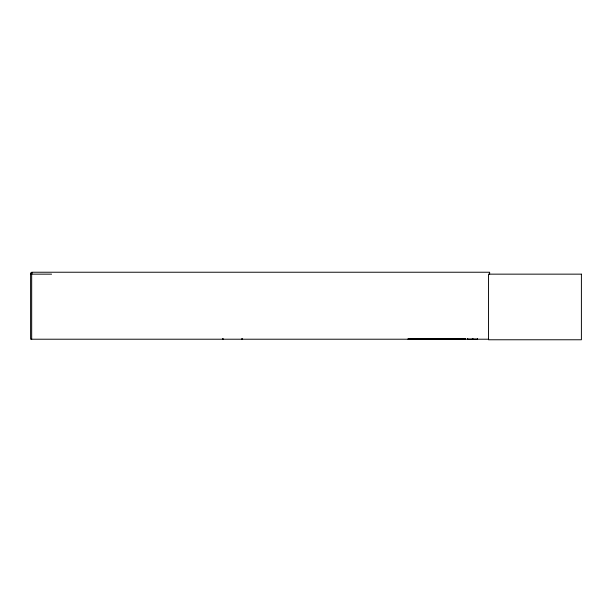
<?xml version="1.0" encoding="UTF-8"?>
<svg xmlns="http://www.w3.org/2000/svg" width="612" height="612" viewBox="0 0 612 612"><rect width="100%" height="100%" fill="white"/><g stroke="black" fill="none" stroke-linecap="round" stroke-linejoin="round"><path stroke-width="0.92" d="M477.452 339.193L477.521 338.673M453.859 339.147L453.928 338.719M408.265 339.216L408.273 338.78L435.002 338.78L434.987 339.193L408.265 339.178L408.334 338.78L408.342 339.216L408.334 338.78M438.552 339.216L438.483 338.78M465.135 338.78L465.135 339.216L465.212 338.78L436.088 338.788M454.035 339.147L454.081 338.673M408.273 338.979L435.002 338.956M434.994 339.216L434.925 338.78M465.212 338.956L436.065 338.964M424.552 339.163L426.396 338.75M465.296 338.757L448.879 338.941L465.296 339.033M448.879 339.079L465.296 338.895M32.513 272.921L30.6 272.921L30.6 339.216L488.667 339.216M30.6 274.153L51.592 274.153M436.073 339.178L465.204 338.78L465.204 339.216M477.521 339.147L467.614 339.193L467.614 338.673M467.675 339.147L467.675 338.673M489.623 274.153L489.623 272.233L31.679 272.233L31.679 339.216M472.762 338.535L472.762 339.216M472.716 338.535L472.716 339.216M472.372 338.535L472.418 339.216M463.995 339.079L463.888 339.216M242.321 338.673L242.321 339.216M241.778 338.673L241.778 339.216M223.189 338.673L223.189 339.216M222.638 338.673L222.638 339.216M581.4 274.153L488.544 274.153L488.544 339.767L581.4 339.767L581.4 274.153"/></g></svg>
